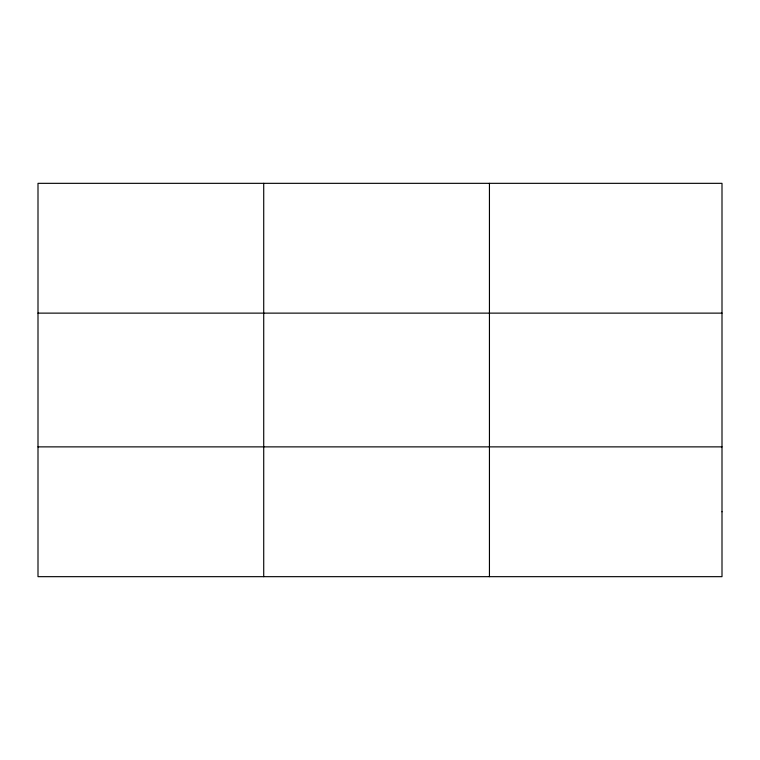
<?xml version="1.0" encoding="UTF-8"?>
<svg xmlns="http://www.w3.org/2000/svg" width="760" height="760" viewBox="0 0 760 760"><rect width="100%" height="100%" fill="white"/><g stroke="black" fill="none" stroke-linecap="round" stroke-linejoin="round"><path stroke-width="1.14" d="M263.72 576.669L263.72 183.331M489.44 576.669L489.44 183.331M38 313.13L722 313.13M38 446.87L722 446.87M722 511.774L722 576.669L38 576.669L38 183.331L722 183.331L722 511.774"/></g></svg>
